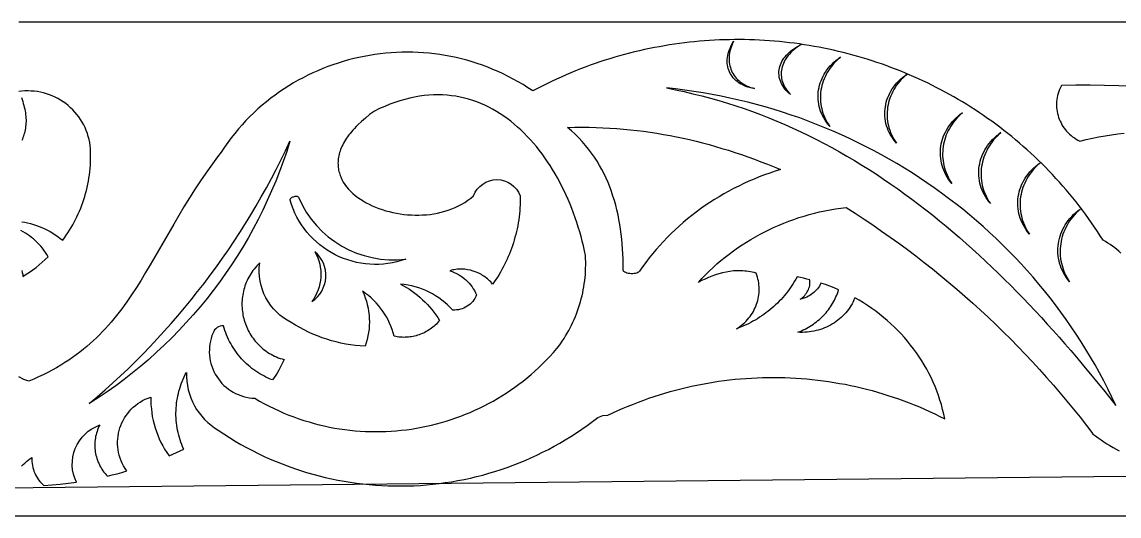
# Model space of a CAD drawing. Extents: x -444 to 493, y 179 to 249.
# Drawn here: x 259 to 414.3, y 178.8 to 248.8 of the extents above; entities that cross this region are included whole.
import ezdxf

# ---------------------------------------------------------------- set-up
doc = ezdxf.new("R2010")
doc.units = 0
doc.layers.add('LAYER_1', color=18, linetype='CONTINUOUS')

msp = doc.modelspace()

# ---------------------------------------------------------------- linework, layer by layer
at = {"layer": 'LAYER_1'}
for points in [[(258.54, 248.78), (327.04, 248.78), (346.18, 248.78), (492.62, 248.78)], [(414.55, 216.02), (414.26, 216.28), (413.97, 216.53), (413.66, 216.77), (413.35, 217), (413.03, 217.23), (412.7, 217.44), (412.36, 217.65), (412.02, 217.84), (411.62, 218.48), (411.21, 219.1), (410.8, 219.72), (410.38, 220.33), (409.95, 220.93), (409.52, 221.53), (409.08, 222.12), (408.64, 222.71), (408.19, 223.29), (407.73, 223.86), (407.26, 224.42), (406.79, 224.98), (406.32, 225.53), (405.84, 226.08), (405.35, 226.62), (404.86, 227.15), (404.36, 227.67), (403.86, 228.19), (403.35, 228.7), (402.83, 229.2), (402.31, 229.7), (401.79, 230.19), (401.26, 230.67), (400.72, 231.15), (400.18, 231.62), (399.63, 232.08), (399.08, 232.53), (398.53, 232.98), (397.97, 233.42), (397.4, 233.85), (396.83, 234.28), (396.26, 234.7), (395.68, 235.11), (395.1, 235.52), (394.51, 235.92), (393.92, 236.31), (393.32, 236.69), (392.72, 237.07), (392.12, 237.44), (391.51, 237.8), (390.9, 238.15), (390.28, 238.5), (389.66, 238.84), (389.04, 239.17), (388.41, 239.5), (387.78, 239.82), (387.15, 240.13), (386.51, 240.43), (385.87, 240.73), (385.23, 241.01), (384.59, 241.3), (383.94, 241.57), (383.28, 241.83), (382.63, 242.09), (381.97, 242.34), (381.31, 242.59), (380.65, 242.82), (379.98, 243.05), (379.31, 243.27), (378.64, 243.48), (377.97, 243.69), (377.29, 243.89), (376.61, 244.08), (375.93, 244.26), (375.25, 244.43), (374.57, 244.6), (373.88, 244.76), (373.19, 244.91), (372.5, 245.05), (371.81, 245.19), (371.12, 245.31), (370.42, 245.43), (369.73, 245.55), (369.03, 245.65), (368.33, 245.75), (367.63, 245.83), (366.93, 245.91), (366.23, 245.99), (365.52, 246.05), (364.82, 246.11), (364.11, 246.15), (363.41, 246.19), (362.7, 246.23), (361.99, 246.25), (361.28, 246.27), (360.57, 246.27), (359.86, 246.27), (359.15, 246.26), (358.44, 246.25), (357.73, 246.22), (357.02, 246.19), (356.31, 246.15), (355.6, 246.1), (354.89, 246.04), (354.18, 245.97), (353.47, 245.9), (352.76, 245.81), (352.05, 245.72), (351.34, 245.62), (350.63, 245.52), (349.92, 245.4), (349.22, 245.27), (348.51, 245.14), (347.8, 245), (347.1, 244.85), (346.4, 244.69), (345.69, 244.52), (344.99, 244.35), (344.29, 244.16), (343.59, 243.97), (342.89, 243.77), (342.19, 243.56), (341.5, 243.34), (340.8, 243.11), (340.11, 242.87), (339.42, 242.63), (338.73, 242.37), (338.04, 242.11), (337.36, 241.84), (336.68, 241.56), (336, 241.27), (335.32, 240.97), (334.64, 240.67), (333.96, 240.35), (333.29, 240.03), (332.62, 239.69), (331.96, 239.35), (331.29, 239), (330.61, 239.45), (329.92, 239.89), (329.23, 240.3), (328.53, 240.69), (327.82, 241.06), (327.1, 241.42), (326.38, 241.75), (325.66, 242.06), (324.92, 242.36), (324.19, 242.63), (323.44, 242.89), (322.7, 243.13), (321.95, 243.34), (321.19, 243.54), (320.44, 243.72), (319.68, 243.88), (318.91, 244.02), (318.15, 244.15), (317.38, 244.25), (316.62, 244.33), (315.85, 244.4), (315.08, 244.45), (314.31, 244.47), (313.54, 244.48), (312.77, 244.48), (312.01, 244.45), (311.24, 244.4), (310.48, 244.34), (309.71, 244.26), (308.96, 244.16), (308.2, 244.04), (307.44, 243.9), (306.69, 243.75), (305.95, 243.58), (305.21, 243.39), (304.47, 243.18), (303.74, 242.95), (303.01, 242.71), (302.29, 242.45), (301.57, 242.17), (300.86, 241.87), (300.16, 241.56), (299.47, 241.23), (298.78, 240.88), (298.1, 240.51), (297.43, 240.13), (296.77, 239.73), (296.11, 239.31), (295.47, 238.88), (294.83, 238.42), (294.21, 237.96), (293.6, 237.47), (293, 236.97), (292.4, 236.45), (291.83, 235.91), (291.26, 235.36), (290.7, 234.79), (290.16, 234.21), (289.63, 233.61), (289.12, 232.99), (288.62, 232.35), (288.13, 231.7), (287.66, 231.04), (287.2, 230.35), (286.69, 229.68), (286.2, 229.02), (285.72, 228.36), (285.26, 227.7), (284.37, 226.4), (283.52, 225.12), (282.71, 223.85), (281.93, 222.6), (281.19, 221.36), (280.47, 220.15), (279.11, 217.77), (277.79, 215.48), (277.15, 214.36), (276.5, 213.27), (275.85, 212.2), (275.19, 211.15), (274.52, 210.12), (273.83, 209.12), (273.48, 208.62), (273.12, 208.14), (272.76, 207.66), (272.39, 207.18), (272.01, 206.72), (271.62, 206.25), (271.23, 205.8), (270.82, 205.35), (270.41, 204.91), (269.99, 204.47), (269.55, 204.05), (269.1, 203.63), (268.65, 203.21), (268.18, 202.8), (267.69, 202.4), (267.19, 202.01), (266.68, 201.62), (266.16, 201.25), (265.62, 200.87), (265.06, 200.51), (264.49, 200.15), (263.9, 199.8), (263.29, 199.46), (262.66, 199.13), (262.02, 198.8), (261.36, 198.48), (260.68, 198.17), (259.97, 197.87), (259.25, 198.13), (258.54, 198.51)], [(416.25, 239.67), (414.23, 239.74), (412.2, 239.79), (410.18, 239.81), (408.15, 239.8), (406.12, 239.77), (405.98, 239.49), (405.85, 239.21), (405.74, 238.93), (405.65, 238.64), (405.57, 238.36), (405.51, 238.07), (405.47, 237.78), (405.44, 237.49), (405.42, 237.2), (405.42, 236.92), (405.44, 236.63), (405.47, 236.35), (405.51, 236.07), (405.57, 235.79), (405.64, 235.51), (405.72, 235.24), (405.82, 234.98), (405.93, 234.72), (406.06, 234.46), (406.19, 234.21), (406.34, 233.97), (406.51, 233.74), (406.68, 233.51), (406.86, 233.29), (407.06, 233.08), (407.27, 232.88), (407.49, 232.69), (407.71, 232.51), (407.95, 232.34), (408.2, 232.18), (408.46, 232.03), (408.73, 231.9), (409.63, 232.12), (410.52, 232.31), (411.41, 232.49), (412.31, 232.65), (413.21, 232.8), (414.1, 232.92), (415, 233.02)], [(258.91, 238.06), (259.01, 237.78), (259.1, 237.5), (259.19, 237.23), (259.27, 236.96), (259.33, 236.69), (259.39, 236.42), (259.44, 236.16), (259.48, 235.9), (259.52, 235.65), (259.54, 235.39), (259.56, 235.15), (259.57, 234.9), (259.57, 234.66), (259.56, 234.42), (259.54, 234.18), (259.52, 233.95), (259.49, 233.72), (259.45, 233.49), (259.4, 233.26), (259.35, 233.04), (259.28, 232.83), (259.22, 232.61), (259.14, 232.4), (259.06, 232.19), (258.97, 231.99)], [(258.99, 213.55), (259.05, 213.28), (259.1, 213), (259.13, 212.72), (259.61, 213.03), (260.08, 213.34), (260.55, 213.67), (261, 214.01), (261.44, 214.37), (261.87, 214.73), (262.29, 215.11), (262.71, 215.5), (262.52, 215.82), (262.32, 216.13), (262.11, 216.43), (261.89, 216.72), (261.66, 217), (261.42, 217.27), (261.17, 217.54), (260.92, 217.79), (260.65, 218.03), (260.37, 218.25), (260.08, 218.47), (259.79, 218.68), (259.49, 218.87), (259.18, 219.06), (258.86, 219.23)], [(492.62, 185.2), (-126.2, 178.78)], [(341.97, 178.78), (258.54, 178.78), (100.6, 178.78)], [(492.62, 178.78), (334.69, 178.78)]]:
    msp.add_lwpolyline(points, dxfattribs=at)
for points in [[(359.71, 246.03), (359.58, 245.74), (359.46, 245.46), (359.36, 245.18), (359.28, 244.9), (359.21, 244.62), (359.15, 244.35), (359.11, 244.07), (359.09, 243.81), (359.08, 243.55), (359.09, 243.29), (359.11, 243.03), (359.14, 242.79), (359.19, 242.54), (359.26, 242.3), (359.33, 242.07), (359.42, 241.85), (359.53, 241.63), (359.65, 241.42), (359.78, 241.21), (359.93, 241.01), (360.09, 240.82), (360.26, 240.64), (360.45, 240.47), (360.65, 240.3), (360.86, 240.15), (361.08, 240), (361.32, 239.86), (361.57, 239.74), (361.83, 239.62), (362.11, 239.51), (362.39, 239.42), (362.69, 239.33), (362.36, 239.39), (362.04, 239.47), (361.74, 239.55), (361.45, 239.65), (361.18, 239.77), (360.92, 239.89), (360.67, 240.03), (360.44, 240.17), (360.22, 240.33), (360.02, 240.5), (359.84, 240.68), (359.66, 240.87), (359.51, 241.07), (359.37, 241.27), (359.24, 241.49), (359.13, 241.71), (359.04, 241.94), (358.96, 242.18), (358.9, 242.42), (358.86, 242.67), (358.83, 242.93), (358.83, 243.19), (358.83, 243.46), (358.86, 243.73), (358.9, 244.01), (358.96, 244.29), (359.04, 244.57), (359.14, 244.86), (359.26, 245.15), (359.39, 245.44), (359.54, 245.73)], [(369.28, 245.57), (369, 245.39), (368.73, 245.21), (368.48, 245.02), (368.24, 244.83), (368.01, 244.63), (367.8, 244.43), (367.61, 244.22), (367.43, 244.01), (367.26, 243.79), (367.11, 243.57), (366.98, 243.35), (366.86, 243.12), (366.76, 242.89), (366.67, 242.66), (366.59, 242.43), (366.54, 242.19), (366.49, 241.96), (366.47, 241.72), (366.46, 241.48), (366.46, 241.25), (366.48, 241.01), (366.52, 240.77), (366.57, 240.53), (366.64, 240.3), (366.73, 240.06), (366.83, 239.83), (366.94, 239.6), (367.08, 239.37), (367.23, 239.14), (367.39, 238.92), (367.58, 238.7), (367.78, 238.48), (367.54, 238.69), (367.31, 238.91), (367.11, 239.13), (366.93, 239.36), (366.77, 239.59), (366.62, 239.82), (366.5, 240.05), (366.39, 240.29), (366.3, 240.53), (366.23, 240.77), (366.18, 241.01), (366.15, 241.25), (366.14, 241.5), (366.14, 241.74), (366.17, 241.98), (366.21, 242.22), (366.27, 242.46), (366.35, 242.7), (366.44, 242.93), (366.56, 243.16), (366.69, 243.39), (366.84, 243.62), (367, 243.84), (367.19, 244.06), (367.39, 244.27), (367.61, 244.47), (367.84, 244.67), (368.1, 244.87), (368.37, 245.05), (368.66, 245.23), (368.96, 245.41)], [(374.83, 243.78), (374.55, 243.53), (374.28, 243.28), (374.02, 243.02), (373.78, 242.75), (373.56, 242.48), (373.35, 242.2), (373.15, 241.91), (372.97, 241.61), (372.81, 241.31), (372.66, 241.01), (372.53, 240.7), (372.41, 240.39), (372.3, 240.07), (372.21, 239.75), (372.14, 239.43), (372.08, 239.11), (372.04, 238.78), (372.01, 238.45), (372, 238.13), (372.01, 237.8), (372.03, 237.47), (372.07, 237.14), (372.12, 236.81), (372.19, 236.49), (372.27, 236.16), (372.37, 235.84), (372.49, 235.52), (372.63, 235.2), (372.78, 234.89), (372.94, 234.58), (373.13, 234.28), (373.33, 233.98), (373.08, 234.27), (372.86, 234.57), (372.66, 234.87), (372.48, 235.18), (372.31, 235.5), (372.17, 235.82), (372.04, 236.15), (371.94, 236.47), (371.85, 236.8), (371.78, 237.14), (371.73, 237.47), (371.7, 237.81), (371.68, 238.14), (371.69, 238.48), (371.71, 238.81), (371.76, 239.14), (371.82, 239.48), (371.89, 239.8), (371.99, 240.13), (372.1, 240.45), (372.24, 240.77), (372.38, 241.08), (372.55, 241.38), (372.74, 241.68), (372.94, 241.98), (373.16, 242.26), (373.39, 242.54), (373.65, 242.8), (373.92, 243.06), (374.2, 243.31), (374.51, 243.55)], [(384.27, 241.38), (383.99, 241.14), (383.72, 240.88), (383.46, 240.62), (383.22, 240.35), (383, 240.08), (382.79, 239.8), (382.59, 239.51), (382.41, 239.22), (382.25, 238.92), (382.1, 238.61), (381.97, 238.3), (381.85, 237.99), (381.74, 237.67), (381.65, 237.35), (381.58, 237.03), (381.52, 236.71), (381.48, 236.38), (381.45, 236.06), (381.44, 235.73), (381.45, 235.4), (381.47, 235.07), (381.51, 234.74), (381.56, 234.41), (381.63, 234.09), (381.71, 233.76), (381.81, 233.44), (381.93, 233.12), (382.07, 232.81), (382.22, 232.49), (382.38, 232.18), (382.57, 231.88), (382.77, 231.58), (382.52, 231.87), (382.3, 232.17), (382.1, 232.48), (381.92, 232.79), (381.75, 233.1), (381.61, 233.42), (381.48, 233.75), (381.38, 234.08), (381.29, 234.41), (381.22, 234.74), (381.17, 235.07), (381.14, 235.41), (381.13, 235.74), (381.13, 236.08), (381.15, 236.41), (381.2, 236.75), (381.26, 237.08), (381.33, 237.41), (381.43, 237.73), (381.54, 238.05), (381.68, 238.37), (381.82, 238.68), (381.99, 238.98), (382.18, 239.28), (382.38, 239.58), (382.6, 239.86), (382.83, 240.14), (383.09, 240.41), (383.36, 240.66), (383.64, 240.91), (383.95, 241.15)], [(350.22, 239.42), (351.48, 239.17), (352.73, 238.9), (353.97, 238.61), (355.21, 238.31), (356.43, 237.98), (357.64, 237.64), (358.84, 237.27), (360.03, 236.89), (361.22, 236.49), (362.39, 236.07), (363.55, 235.64), (364.71, 235.18), (365.85, 234.72), (366.99, 234.23), (368.11, 233.73), (369.23, 233.21), (370.34, 232.67), (371.44, 232.12), (372.53, 231.56), (373.61, 230.98), (374.69, 230.38), (375.75, 229.77), (376.81, 229.14), (377.86, 228.5), (378.9, 227.85), (379.93, 227.19), (380.95, 226.51), (381.97, 225.81), (382.98, 225.11), (383.98, 224.39), (384.97, 223.66), (385.95, 222.92), (386.93, 222.17), (387.9, 221.4), (388.86, 220.62), (389.81, 219.84), (390.76, 219.04), (391.7, 218.23), (392.63, 217.41), (393.55, 216.59), (394.47, 215.75), (395.38, 214.9), (396.29, 214.05), (397.18, 213.18), (398.07, 212.31), (398.96, 211.43), (399.83, 210.54), (400.7, 209.64), (401.57, 208.74), (402.42, 207.83), (403.28, 206.91), (404.12, 205.98), (404.96, 205.05), (405.79, 204.11), (406.62, 203.17), (407.44, 202.22), (408.26, 201.27), (409.07, 200.31), (410.67, 198.38), (412.25, 196.43), (413.81, 194.46), (413.26, 195.63), (412.69, 196.79), (412.1, 197.93), (411.5, 199.06), (410.88, 200.18), (410.24, 201.29), (409.58, 202.38), (408.9, 203.46), (408.21, 204.53), (407.51, 205.59), (406.78, 206.63), (406.04, 207.66), (405.28, 208.68), (404.51, 209.68), (403.72, 210.67), (402.92, 211.65), (402.1, 212.61), (401.27, 213.56), (400.42, 214.49), (399.56, 215.41), (398.68, 216.32), (397.79, 217.21), (396.88, 218.08), (395.96, 218.94), (395.03, 219.79), (394.08, 220.62), (393.12, 221.43), (392.15, 222.23), (391.16, 223.02), (390.16, 223.78), (389.15, 224.53), (388.13, 225.27), (387.09, 225.99), (386.05, 226.69), (384.99, 227.38), (383.92, 228.05), (382.84, 228.7), (381.75, 229.34), (380.64, 229.96), (379.53, 230.56), (378.41, 231.14), (377.28, 231.71), (376.13, 232.26), (374.98, 232.79), (373.82, 233.3), (372.65, 233.79), (371.47, 234.27), (370.28, 234.73), (369.08, 235.17), (367.87, 235.59), (366.66, 235.99), (365.44, 236.37), (364.21, 236.73), (362.97, 237.08), (361.72, 237.4), (360.47, 237.71), (359.21, 237.99), (357.95, 238.26), (356.67, 238.5), (355.4, 238.73), (354.11, 238.93), (352.82, 239.11), (351.52, 239.28)], [(392.13, 235.92), (391.85, 235.67), (391.58, 235.41), (391.32, 235.14), (391.08, 234.87), (390.86, 234.59), (390.65, 234.3), (390.46, 234), (390.28, 233.7), (390.11, 233.39), (389.96, 233.08), (389.83, 232.76), (389.71, 232.44), (389.6, 232.12), (389.52, 231.79), (389.44, 231.46), (389.38, 231.13), (389.34, 230.79), (389.32, 230.46), (389.31, 230.12), (389.31, 229.78), (389.33, 229.45), (389.37, 229.11), (389.42, 228.77), (389.49, 228.44), (389.57, 228.11), (389.68, 227.78), (389.79, 227.45), (389.93, 227.12), (390.08, 226.8), (390.24, 226.48), (390.43, 226.17), (390.63, 225.87), (390.39, 226.16), (390.16, 226.47), (389.96, 226.78), (389.78, 227.1), (389.61, 227.43), (389.47, 227.76), (389.34, 228.09), (389.24, 228.43), (389.15, 228.77), (389.08, 229.11), (389.03, 229.45), (389, 229.79), (388.99, 230.14), (388.99, 230.48), (389.02, 230.83), (389.06, 231.17), (389.12, 231.51), (389.2, 231.84), (389.29, 232.18), (389.4, 232.51), (389.54, 232.83), (389.69, 233.15), (389.85, 233.46), (390.04, 233.77), (390.24, 234.07), (390.46, 234.36), (390.69, 234.65), (390.95, 234.92), (391.22, 235.19), (391.5, 235.44), (391.81, 235.69)], [(336.22, 233.84), (337.24, 233.86), (338.25, 233.86), (339.26, 233.85), (340.25, 233.82), (341.23, 233.79), (342.21, 233.73), (343.18, 233.67), (344.14, 233.59), (345.1, 233.5), (346.05, 233.4), (346.99, 233.28), (347.93, 233.15), (348.87, 233.01), (349.8, 232.85), (350.73, 232.68), (351.65, 232.5), (352.57, 232.31), (353.49, 232.1), (354.41, 231.88), (355.33, 231.65), (356.24, 231.4), (357.16, 231.14), (358.07, 230.87), (358.99, 230.59), (359.9, 230.29), (360.82, 229.98), (361.74, 229.66), (362.66, 229.33), (363.59, 228.98), (364.51, 228.62), (365.45, 228.25), (366.38, 227.87), (365.61, 227.63), (364.85, 227.37), (364.1, 227.1), (363.35, 226.82), (362.61, 226.52), (361.88, 226.2), (361.15, 225.88), (360.44, 225.53), (359.73, 225.18), (359.04, 224.81), (358.35, 224.42), (357.67, 224.02), (357, 223.61), (356.34, 223.19), (355.69, 222.75), (355.05, 222.3), (354.42, 221.83), (353.8, 221.36), (353.2, 220.87), (352.6, 220.37), (352.02, 219.86), (351.44, 219.33), (350.88, 218.79), (350.33, 218.25), (349.8, 217.69), (349.27, 217.12), (348.76, 216.53), (348.26, 215.94), (347.77, 215.34), (347.3, 214.72), (346.84, 214.1), (346.4, 213.46), (346.35, 213.41), (346.3, 213.35), (346.24, 213.31), (346.17, 213.27), (346.01, 213.2), (345.84, 213.15), (345.64, 213.12), (345.44, 213.1), (345.23, 213.1), (345.02, 213.12), (344.82, 213.15), (344.63, 213.2), (344.46, 213.26), (344.32, 213.33), (344.26, 213.38), (344.2, 213.42), (344.16, 213.47), (344.12, 213.53), (344.09, 213.58), (344.08, 213.64), (344.08, 213.7), (344.09, 213.77), (344.08, 214.49), (344.07, 215.2), (344.04, 215.91), (344, 216.62), (343.95, 217.32), (343.89, 218.02), (343.81, 218.72), (343.72, 219.41), (343.61, 220.1), (343.49, 220.79), (343.36, 221.46), (343.2, 222.14), (343.04, 222.8), (342.85, 223.46), (342.65, 224.11), (342.44, 224.76), (342.2, 225.4), (341.95, 226.03), (341.67, 226.65), (341.38, 227.26), (341.07, 227.87), (340.74, 228.46), (340.39, 229.05), (340.01, 229.63), (339.62, 230.19), (339.2, 230.75), (338.76, 231.29), (338.3, 231.83), (337.82, 232.35), (337.31, 232.86), (336.78, 233.36)], [(397.56, 233.11), (397.28, 232.86), (397.01, 232.6), (396.76, 232.33), (396.52, 232.06), (396.3, 231.77), (396.09, 231.48), (395.89, 231.19), (395.71, 230.89), (395.55, 230.58), (395.4, 230.27), (395.26, 229.95), (395.14, 229.63), (395.04, 229.31), (394.95, 228.98), (394.88, 228.65), (394.82, 228.31), (394.78, 227.98), (394.75, 227.64), (394.74, 227.31), (394.75, 226.97), (394.77, 226.63), (394.8, 226.3), (394.86, 225.96), (394.92, 225.62), (395.01, 225.29), (395.11, 224.96), (395.23, 224.63), (395.36, 224.31), (395.51, 223.99), (395.68, 223.67), (395.86, 223.36), (396.06, 223.05), (395.82, 223.35), (395.6, 223.66), (395.4, 223.97), (395.21, 224.29), (395.05, 224.61), (394.91, 224.94), (394.78, 225.28), (394.67, 225.61), (394.59, 225.95), (394.52, 226.29), (394.47, 226.64), (394.43, 226.98), (394.42, 227.32), (394.43, 227.67), (394.45, 228.01), (394.49, 228.35), (394.55, 228.69), (394.63, 229.03), (394.73, 229.36), (394.84, 229.69), (394.97, 230.02), (395.12, 230.34), (395.29, 230.65), (395.47, 230.96), (395.67, 231.26), (395.89, 231.55), (396.13, 231.83), (396.38, 232.11), (396.65, 232.37), (396.94, 232.63), (397.24, 232.87)], [(403.09, 228.79), (402.8, 228.54), (402.53, 228.28), (402.28, 228.01), (402.04, 227.74), (401.82, 227.46), (401.61, 227.17), (401.41, 226.87), (401.23, 226.57), (401.07, 226.26), (400.92, 225.95), (400.78, 225.63), (400.66, 225.31), (400.56, 224.99), (400.47, 224.66), (400.4, 224.33), (400.34, 224), (400.3, 223.66), (400.27, 223.33), (400.26, 222.99), (400.27, 222.65), (400.29, 222.32), (400.32, 221.98), (400.38, 221.64), (400.45, 221.31), (400.53, 220.97), (400.63, 220.64), (400.75, 220.32), (400.88, 219.99), (401.03, 219.67), (401.2, 219.35), (401.38, 219.04), (401.58, 218.73), (401.34, 219.03), (401.12, 219.34), (400.92, 219.65), (400.73, 219.97), (400.57, 220.3), (400.43, 220.63), (400.3, 220.96), (400.19, 221.3), (400.11, 221.63), (400.04, 221.98), (399.99, 222.32), (399.96, 222.66), (399.94, 223.01), (399.95, 223.35), (399.97, 223.69), (400.01, 224.04), (400.07, 224.38), (400.15, 224.71), (400.25, 225.05), (400.36, 225.37), (400.49, 225.7), (400.64, 226.02), (400.81, 226.33), (400.99, 226.64), (401.19, 226.94), (401.41, 227.23), (401.65, 227.52), (401.9, 227.79), (402.17, 228.06), (402.46, 228.31), (402.76, 228.56)], [(408.76, 222.24), (408.48, 221.99), (408.21, 221.72), (407.96, 221.45), (407.72, 221.17), (407.49, 220.88), (407.28, 220.59), (407.09, 220.28), (406.91, 219.98), (406.74, 219.66), (406.6, 219.34), (406.46, 219.02), (406.34, 218.69), (406.24, 218.36), (406.15, 218.02), (406.08, 217.69), (406.02, 217.35), (405.98, 217.01), (405.95, 216.66), (405.94, 216.32), (405.94, 215.97), (405.96, 215.63), (406, 215.28), (406.05, 214.94), (406.12, 214.6), (406.21, 214.26), (406.31, 213.92), (406.43, 213.59), (406.56, 213.25), (406.71, 212.93), (406.88, 212.6), (407.06, 212.28), (407.26, 211.97), (407.02, 212.28), (406.8, 212.59), (406.59, 212.91), (406.41, 213.23), (406.25, 213.57), (406.1, 213.9), (405.98, 214.24), (405.87, 214.59), (405.78, 214.93), (405.71, 215.28), (405.66, 215.63), (405.63, 215.98), (405.62, 216.34), (405.63, 216.69), (405.65, 217.04), (405.69, 217.39), (405.75, 217.73), (405.83, 218.08), (405.92, 218.42), (406.04, 218.75), (406.17, 219.09), (406.32, 219.41), (406.49, 219.73), (406.67, 220.05), (406.87, 220.35), (407.09, 220.65), (407.33, 220.94), (407.58, 221.22), (407.85, 221.5), (408.14, 221.76), (408.44, 222.01)]]:
    msp.add_lwpolyline(points, close=True, dxfattribs=at)
for points in [[(258.96, 220.46), (259.39, 220.39), (259.8, 220.31), (260.22, 220.21), (260.63, 220.09), (261.04, 219.96), (261.44, 219.82), (261.83, 219.66), (262.22, 219.48), (262.61, 219.29), (262.98, 219.09), (263.36, 218.87), (263.72, 218.63), (264.07, 218.38), (264.42, 218.12), (264.76, 217.84), (265.01, 218.19), (265.26, 218.55), (265.5, 218.91), (265.73, 219.27), (265.96, 219.65), (266.18, 220.02), (266.39, 220.41), (266.59, 220.79), (266.78, 221.18), (266.96, 221.58), (267.14, 221.98), (267.31, 222.39), (267.47, 222.8), (267.62, 223.21), (267.76, 223.63), (267.89, 224.05), (268.01, 224.48), (268.12, 224.91), (268.23, 225.34), (268.32, 225.78), (268.41, 226.22), (268.48, 226.66), (268.54, 227.11), (268.6, 227.56), (268.64, 228.01), (268.68, 228.47), (268.7, 228.93), (268.72, 229.39), (268.72, 229.85), (268.71, 230.32), (268.69, 230.79), (268.66, 231.26, 0.418111), (258.54, 238.91)], [(258.94, 185.83), (259.16, 186.07), (259.39, 186.29), (259.63, 186.5), (259.88, 186.7), (260.13, 186.9), (260.4, 187.08), (260.4, 186.79), (260.4, 186.5), (260.43, 186.22), (260.47, 185.94), (260.53, 185.66), (260.61, 185.39), (260.69, 185.12), (260.8, 184.87), (260.92, 184.61), (261.05, 184.37), (261.19, 184.13), (261.35, 183.9), (261.53, 183.68), (261.71, 183.48), (261.91, 183.28), (262.11, 183.09), (263.27, 183.18), (264.42, 183.29), (265.57, 183.42), (266.72, 183.57, -0.448476), (270.01, 191.68), (269.9, 191.45), (269.8, 191.22), (269.7, 190.99), (269.62, 190.76), (269.55, 190.52), (269.49, 190.28), (269.43, 190.04), (269.39, 189.8), (269.36, 189.56), (269.33, 189.32), (269.32, 189.08), (269.31, 188.83), (269.31, 188.59), (269.33, 188.35), (269.35, 188.11), (269.38, 187.87), (269.42, 187.64), (269.47, 187.4), (269.53, 187.17), (269.6, 186.93), (269.68, 186.71), (269.76, 186.48), (269.86, 186.26), (269.96, 186.04), (270.07, 185.82), (270.19, 185.61), (270.32, 185.4), (270.46, 185.2), (270.6, 185), (270.76, 184.81), (270.92, 184.62), (271.09, 184.44), (271.78, 184.61), (272.47, 184.78), (273.15, 184.97), (273.84, 185.17), (273.6, 185.52), (273.38, 185.88), (273.19, 186.25), (273.03, 186.62), (272.89, 187), (272.77, 187.39), (272.68, 187.78), (272.61, 188.17), (272.56, 188.56), (272.54, 188.95), (272.54, 189.34), (272.57, 189.73), (272.61, 190.12), (272.68, 190.5), (272.76, 190.88), (272.87, 191.26), (273, 191.62), (273.15, 191.98), (273.32, 192.33), (273.52, 192.68), (273.73, 193.01), (273.96, 193.32), (274.2, 193.63), (274.47, 193.92), (274.76, 194.2), (275.06, 194.46), (275.38, 194.71), (275.72, 194.93), (276.08, 195.14), (276.45, 195.33), (276.84, 195.5), (277.25, 195.64), (277.25, 195.08), (277.26, 194.53), (277.31, 193.97), (277.37, 193.42), (277.45, 192.87), (277.56, 192.33), (277.69, 191.79), (277.84, 191.26), (278.02, 190.74), (278.21, 190.22), (278.43, 189.71), (278.66, 189.21), (278.92, 188.72), (279.19, 188.24), (279.49, 187.76), (279.81, 187.3), (280.85, 187.76), (281.89, 188.25), (281.74, 188.57), (281.61, 188.91), (281.49, 189.24), (281.38, 189.57), (281.28, 189.91), (281.18, 190.25), (281.1, 190.6), (281.03, 190.94), (280.97, 191.29), (280.91, 191.63), (280.87, 191.98), (280.84, 192.33), (280.82, 192.68), (280.8, 193.03), (280.8, 193.38), (280.81, 193.73), (280.83, 194.08), (280.85, 194.42), (280.89, 194.77), (280.94, 195.12), (280.99, 195.47), (281.06, 195.81), (281.14, 196.15), (281.22, 196.49), (281.32, 196.83), (281.43, 197.17), (281.54, 197.5), (281.67, 197.84), (281.8, 198.17), (281.95, 198.49), (282.11, 198.81), (282.27, 199.13, 0.272009), (286.79, 190.93), (287.58, 190.41), (288.37, 189.9), (289.17, 189.41), (289.98, 188.94), (290.8, 188.49), (291.62, 188.06), (292.45, 187.64), (293.29, 187.24), (294.13, 186.86), (294.98, 186.5), (295.83, 186.16), (296.69, 185.83), (297.55, 185.52), (298.42, 185.23), (299.29, 184.96), (300.16, 184.71), (301.04, 184.47), (301.92, 184.26), (302.8, 184.06), (303.69, 183.87), (304.58, 183.71), (305.47, 183.56), (306.37, 183.44), (307.26, 183.33), (308.16, 183.23), (309.05, 183.16), (309.95, 183.1), (310.85, 183.06), (311.75, 183.04), (312.65, 183.04), (313.55, 183.05), (314.45, 183.08), (315.34, 183.13), (316.24, 183.2), (317.14, 183.28), (318.03, 183.39), (318.92, 183.51), (319.81, 183.64), (320.7, 183.8), (321.58, 183.97), (322.46, 184.16), (323.34, 184.37), (324.21, 184.59), (325.08, 184.84), (325.95, 185.1), (326.81, 185.38), (327.66, 185.67), (328.51, 185.98), (329.36, 186.31), (330.2, 186.66), (331.03, 187.03), (331.86, 187.41), (332.69, 187.81), (333.5, 188.22), (334.31, 188.66), (335.11, 189.11), (335.9, 189.58), (336.69, 190.07), (337.47, 190.57), (338.24, 191.09), (339, 191.63), (339.75, 192.18), (340.49, 192.75), (341.22, 193.02), (341.93, 193.05), (342.64, 193.39), (343.35, 193.72), (344.07, 194.04), (344.8, 194.35), (345.53, 194.65), (346.26, 194.93), (347, 195.21), (347.73, 195.47), (348.48, 195.72), (349.22, 195.96), (349.97, 196.19), (350.72, 196.41), (351.48, 196.62), (352.24, 196.81), (353, 197), (353.76, 197.17), (354.52, 197.33), (355.29, 197.48), (356.06, 197.62), (356.83, 197.75), (357.6, 197.87), (358.38, 197.97), (359.15, 198.07), (359.93, 198.15), (360.71, 198.22), (361.48, 198.28), (362.26, 198.33), (363.04, 198.37), (363.82, 198.4), (364.6, 198.41), (365.38, 198.42), (366.17, 198.41), (366.95, 198.39), (367.73, 198.36), (368.51, 198.32), (369.29, 198.27), (370.07, 198.2), (370.84, 198.13), (371.62, 198.04), (372.4, 197.94), (373.17, 197.83), (373.95, 197.71), (374.72, 197.58), (375.49, 197.44), (376.26, 197.28), (377.02, 197.11), (377.79, 196.94), (378.55, 196.75), (379.31, 196.55), (380.07, 196.34), (380.82, 196.11), (381.57, 195.88), (382.32, 195.63), (383.07, 195.37), (383.81, 195.11), (384.55, 194.83), (385.28, 194.53), (386.01, 194.23), (386.74, 193.92), (387.47, 193.59), (388.19, 193.25), (388.9, 192.9), (389.61, 192.54), (389.47, 193.22), (389.31, 193.89), (389.13, 194.56), (388.93, 195.22), (388.72, 195.87), (388.48, 196.51), (388.23, 197.15), (387.96, 197.77), (387.67, 198.39), (387.37, 199), (387.05, 199.6), (386.71, 200.2), (386.36, 200.78), (385.99, 201.35), (385.6, 201.91), (385.2, 202.47), (384.78, 203.01), (384.35, 203.54), (383.91, 204.06), (383.45, 204.57), (382.97, 205.07), (382.48, 205.55), (381.98, 206.03), (381.46, 206.49), (380.94, 206.93), (380.39, 207.37), (379.84, 207.79), (379.27, 208.2), (378.69, 208.59), (378.1, 208.97), (377.5, 209.34), (376.88, 209.69), (376.76, 209.4), (376.63, 209.12), (376.48, 208.85), (376.32, 208.58), (376.16, 208.32), (375.98, 208.06), (375.79, 207.82), (375.6, 207.58), (375.39, 207.35), (375.18, 207.13), (374.95, 206.92), (374.72, 206.72), (374.48, 206.53), (374.23, 206.34), (373.98, 206.17), (373.71, 206), (373.44, 205.84), (373.17, 205.7), (372.89, 205.56), (372.6, 205.44), (372.31, 205.32), (372.01, 205.22), (371.71, 205.13), (371.4, 205.05), (371.09, 204.98), (370.77, 204.92), (370.45, 204.87), (370.13, 204.83), (369.81, 204.81), (369.48, 204.8), (369.15, 204.8), (368.82, 204.82), (369.08, 204.92), (369.34, 205.03), (369.59, 205.15), (369.84, 205.27), (370.09, 205.4), (370.32, 205.53), (370.56, 205.68), (370.79, 205.82), (371.01, 205.98), (371.24, 206.13), (371.45, 206.3), (371.66, 206.47), (371.86, 206.64), (372.06, 206.82), (372.26, 207.01), (372.44, 207.2), (372.63, 207.39), (372.8, 207.59), (372.97, 207.8), (373.14, 208.01), (373.29, 208.22), (373.45, 208.44), (373.59, 208.66), (373.73, 208.89), (373.86, 209.12), (373.99, 209.35), (374.1, 209.59), (374.21, 209.83), (374.32, 210.07), (374.42, 210.32), (374.5, 210.57), (374.59, 210.83), (373.97, 211.09), (373.35, 211.33), (372.72, 211.57), (372.08, 211.78), (371.97, 211.57), (371.86, 211.36), (371.73, 211.17), (371.59, 210.98), (371.43, 210.8), (371.27, 210.62), (371.1, 210.46), (370.91, 210.31), (370.72, 210.17), (370.52, 210.04), (370.31, 209.92), (370.09, 209.81), (369.87, 209.71), (369.64, 209.63), (369.4, 209.55), (369.16, 209.5), (369.33, 209.62), (369.49, 209.75), (369.65, 209.89), (369.79, 210.03), (369.92, 210.19), (370.04, 210.35), (370.15, 210.52), (370.24, 210.7), (370.32, 210.88), (370.39, 211.07), (370.45, 211.26), (370.49, 211.45), (370.52, 211.64), (370.53, 211.84), (370.53, 212.04), (370.52, 212.24), (370.07, 212.36), (369.62, 212.47), (369.17, 212.57), (368.71, 212.66), (368.54, 212.35), (368.36, 212.04), (368.17, 211.73), (367.98, 211.43), (367.78, 211.14), (367.57, 210.85), (367.36, 210.56), (367.13, 210.28), (366.91, 210.01), (366.67, 209.74), (366.43, 209.47), (366.19, 209.21), (365.93, 208.96), (365.67, 208.71), (365.41, 208.47), (365.14, 208.23), (364.86, 208), (364.58, 207.78), (364.29, 207.56), (364, 207.34), (363.7, 207.14), (363.4, 206.94), (363.09, 206.74), (362.78, 206.55), (362.46, 206.37), (362.14, 206.2), (361.81, 206.03), (361.48, 205.87), (361.14, 205.71), (360.8, 205.57), (360.46, 205.43), (360.11, 205.29), (360.37, 205.46), (360.62, 205.63), (360.85, 205.81), (361.08, 206), (361.3, 206.2), (361.5, 206.4), (361.7, 206.62), (361.89, 206.84), (362.06, 207.06), (362.23, 207.29), (362.38, 207.53), (362.52, 207.77), (362.65, 208.02), (362.78, 208.27), (362.88, 208.53), (362.98, 208.79), (363.07, 209.05), (363.14, 209.32), (363.21, 209.59), (363.26, 209.86), (363.3, 210.13), (363.32, 210.41), (363.34, 210.68), (363.34, 210.96), (363.33, 211.24), (363.31, 211.52), (363.27, 211.8), (363.23, 212.08), (363.16, 212.36), (363.09, 212.63), (363, 212.91), (362.9, 213.18), (362.63, 213.26), (362.36, 213.32), (362.09, 213.38), (361.82, 213.43), (361.55, 213.46), (361.29, 213.49), (361.02, 213.51), (360.75, 213.53), (360.49, 213.53), (360.23, 213.53), (359.96, 213.52), (359.7, 213.5), (359.18, 213.44), (358.66, 213.35), (358.15, 213.24), (357.65, 213.11), (357.14, 212.95), (356.65, 212.77), (356.16, 212.57), (355.68, 212.36), (355.2, 212.13), (354.73, 211.88), (355.23, 212.43), (355.75, 212.96), (356.28, 213.48), (356.82, 213.99), (357.37, 214.49), (357.93, 214.97), (358.51, 215.44), (359.09, 215.89), (359.69, 216.34), (360.29, 216.77), (360.91, 217.18), (361.53, 217.58), (362.17, 217.97), (362.81, 218.34), (363.46, 218.7), (364.12, 219.05), (364.79, 219.38), (365.47, 219.69), (366.15, 220), (366.85, 220.28), (367.55, 220.55), (368.25, 220.81), (368.97, 221.05), (369.69, 221.27), (370.41, 221.48), (371.15, 221.68), (371.88, 221.86), (372.62, 222.02), (373.37, 222.16), (374.12, 222.29), (374.88, 222.41), (375.64, 222.5), (376.91, 221.69), (378.18, 220.86), (379.43, 220.02), (380.66, 219.16), (381.89, 218.3), (383.11, 217.42), (384.32, 216.53), (385.51, 215.62), (386.7, 214.7), (387.87, 213.78), (389.03, 212.83), (390.18, 211.88), (391.32, 210.92), (392.44, 209.94), (393.56, 208.95), (394.66, 207.95), (395.75, 206.94), (396.82, 205.91), (397.89, 204.88), (398.94, 203.83), (399.98, 202.77), (401.01, 201.7), (402.02, 200.63), (403.02, 199.53), (404.01, 198.43), (404.99, 197.32), (405.95, 196.2), (406.9, 195.07), (407.84, 193.92), (408.76, 192.77), (409.67, 191.6), (410.56, 190.43), (410.52, 190.45), (410.92, 190.15), (411.32, 189.86), (411.73, 189.57), (412.14, 189.29), (412.56, 189.02), (412.99, 188.76), (413.42, 188.5), (413.85, 188.25), (414.29, 188.01)]]:
    msp.add_lwpolyline(points, format="xyb", dxfattribs=at)
for points in [[(334.71, 202.5), (334.98, 202.85), (335.23, 203.2), (335.48, 203.56), (335.72, 203.93), (335.95, 204.3), (336.18, 204.68), (336.39, 205.06), (336.6, 205.45), (336.79, 205.84), (336.98, 206.23), (337.16, 206.63), (337.33, 207.04), (337.49, 207.44), (337.64, 207.86), (337.79, 208.27), (337.92, 208.69), (338.05, 209.11), (338.16, 209.53), (338.27, 209.96), (338.36, 210.39), (338.45, 210.82), (338.53, 211.26), (338.59, 211.69), (338.65, 212.13), (338.7, 212.57), (338.74, 213.01), (338.77, 213.46), (338.78, 213.9), (338.79, 214.35), (338.79, 214.79), (338.78, 215.24), (338.75, 215.69), (338.62, 216.36), (338.46, 217.04), (338.3, 217.71), (338.13, 218.38), (337.94, 219.05), (337.74, 219.71), (337.53, 220.37), (337.31, 221.03), (337.07, 221.68), (336.83, 222.33), (336.57, 222.97), (336.3, 223.61), (336.02, 224.24), (335.73, 224.86), (335.42, 225.48), (335.11, 226.08), (334.79, 226.68), (334.45, 227.27), (334.11, 227.85), (333.75, 228.42), (333.38, 228.98), (333, 229.53), (332.61, 230.07), (332.22, 230.59), (331.81, 231.11), (331.39, 231.61), (330.96, 232.09), (330.52, 232.56), (330.07, 233.02), (329.61, 233.47), (329.15, 233.89), (328.67, 234.31), (328.18, 234.7), (327.68, 235.08), (327.18, 235.44), (326.66, 235.78), (326.14, 236.11), (325.61, 236.41), (325.06, 236.7), (324.51, 236.97), (323.95, 237.21), (323.39, 237.44), (322.81, 237.64), (322.22, 237.83), (321.63, 237.99), (321.03, 238.12), (320.42, 238.24), (319.8, 238.33), (319.17, 238.39), (318.54, 238.44), (317.9, 238.45), (317.25, 238.44), (316.59, 238.41), (315.92, 238.34), (315.25, 238.25), (314.57, 238.13), (313.88, 237.99), (313.19, 237.81), (312.49, 237.61), (311.78, 237.37), (311.06, 237.11), (310.34, 236.82), (309.61, 236.49), (308.88, 236.13), (308.21, 235.64), (307.6, 235.15), (307.04, 234.66), (306.53, 234.18), (306.29, 233.94), (306.06, 233.7), (305.84, 233.46), (305.64, 233.23), (305.45, 232.99), (305.26, 232.76), (305.09, 232.52), (304.93, 232.29), (304.78, 232.06), (304.64, 231.83), (304.51, 231.6), (304.4, 231.37), (304.29, 231.15), (304.19, 230.92), (304.1, 230.7), (304.02, 230.48), (303.95, 230.26), (303.89, 230.04), (303.84, 229.83), (303.8, 229.61), (303.77, 229.4), (303.74, 229.19), (303.73, 228.98), (303.72, 228.77), (303.73, 228.57), (303.74, 228.37), (303.76, 228.17), (303.79, 227.97), (303.82, 227.77), (303.86, 227.57), (303.92, 227.38), (303.97, 227.19), (304.04, 227), (304.11, 226.82), (304.28, 226.45), (304.48, 226.1), (304.7, 225.76), (304.95, 225.42), (305.22, 225.1), (305.51, 224.79), (305.83, 224.49), (306.17, 224.2), (306.53, 223.92), (306.91, 223.66), (307.3, 223.41), (307.71, 223.17), (308.14, 222.95), (308.58, 222.74), (309.04, 222.54), (309.51, 222.36), (309.99, 222.19), (310.48, 222.04), (310.98, 221.9), (311.49, 221.78), (312, 221.68), (312.52, 221.59), (313.05, 221.52), (313.58, 221.47), (314.11, 221.43), (314.64, 221.41), (315.18, 221.41), (315.71, 221.43), (316.24, 221.47), (316.77, 221.52), (317.3, 221.6), (317.82, 221.7), (318.33, 221.81), (318.84, 221.95), (319.34, 222.11), (319.83, 222.29), (320.31, 222.49), (320.78, 222.71), (321.24, 222.95), (321.68, 223.22), (322.11, 223.51), (322.52, 223.82), (322.91, 224.16, -0.6875), (329.52, 224.16), (329.52, 223.72), (329.52, 223.29), (329.5, 222.86), (329.48, 222.43), (329.45, 222), (329.41, 221.58), (329.36, 221.15), (329.3, 220.73), (329.23, 220.32), (329.16, 219.9), (329.08, 219.49), (328.99, 219.08), (328.89, 218.67), (328.78, 218.27), (328.67, 217.87), (328.55, 217.47), (328.42, 217.08), (328.28, 216.69), (328.14, 216.3), (327.98, 215.92), (327.83, 215.54), (327.66, 215.16), (327.49, 214.79), (327.31, 214.42), (327.12, 214.06), (326.93, 213.7), (326.72, 213.34), (326.52, 212.99), (326.3, 212.64), (326.08, 212.3), (325.85, 211.96), (325.62, 211.63), (325.48, 211.79), (325.34, 211.95), (325.19, 212.1), (325.04, 212.24), (324.88, 212.38), (324.71, 212.52), (324.55, 212.64), (324.38, 212.76), (324.2, 212.88), (324.02, 212.98), (323.65, 213.18), (323.27, 213.35), (322.88, 213.48), (322.48, 213.6), (322.08, 213.68), (321.87, 213.71), (321.66, 213.73), (321.45, 213.75), (321.25, 213.75), (321.03, 213.75), (320.82, 213.75), (320.61, 213.73), (320.4, 213.71), (320.19, 213.68), (319.98, 213.64), (319.77, 213.59), (319.56, 213.53), (319.88, 213.43), (320.18, 213.3), (320.48, 213.16), (320.77, 213), (321.05, 212.83), (321.32, 212.65), (321.58, 212.45), (321.83, 212.23), (322.07, 212.01), (322.29, 211.77), (322.5, 211.52), (322.7, 211.26), (322.88, 210.99), (323.05, 210.71), (323.21, 210.41), (323.35, 210.11), (323.24, 209.86), (323.11, 209.62), (322.96, 209.4), (322.8, 209.19), (322.62, 208.99), (322.43, 208.81), (322.23, 208.64), (322.01, 208.49), (321.78, 208.36), (321.55, 208.24), (321.3, 208.15), (321.05, 208.07), (320.79, 208.01), (320.52, 207.97), (320.25, 207.95), (319.98, 207.96), (319.61, 208.34), (319.23, 208.71), (318.83, 209.05), (318.41, 209.38), (317.99, 209.69), (317.54, 209.97), (317.09, 210.24), (316.63, 210.48), (316.15, 210.71), (315.67, 210.91), (315.17, 211.09), (314.67, 211.24), (314.16, 211.37), (313.64, 211.48), (313.11, 211.57), (312.58, 211.63), (313.01, 211.4), (313.42, 211.16), (313.83, 210.9), (314.22, 210.63), (314.61, 210.35), (314.98, 210.06), (315.35, 209.75), (315.7, 209.43), (316.05, 209.1), (316.38, 208.76), (316.7, 208.41), (317, 208.04), (317.3, 207.67), (317.58, 207.29), (317.85, 206.89), (318.11, 206.49), (317.96, 206.32), (317.81, 206.15), (317.65, 205.98), (317.49, 205.83), (317.32, 205.68), (317.15, 205.53), (316.98, 205.39), (316.79, 205.26), (316.61, 205.14), (316.42, 205.02), (316.23, 204.91), (316.03, 204.8), (315.83, 204.71), (315.63, 204.62), (315.42, 204.53), (315.22, 204.46), (315, 204.39), (314.79, 204.32), (314.58, 204.27), (314.36, 204.22), (314.14, 204.18), (313.92, 204.15), (313.7, 204.12), (313.47, 204.11), (313.25, 204.1), (313.02, 204.09), (312.8, 204.1), (312.57, 204.11), (312.35, 204.13), (312.12, 204.16), (311.9, 204.2), (311.67, 204.25), (311.54, 204.73), (311.39, 205.2), (311.22, 205.67), (311.02, 206.12), (310.81, 206.57), (310.58, 207), (310.32, 207.43), (310.05, 207.84), (309.76, 208.24), (309.45, 208.63), (309.12, 209), (308.77, 209.36), (308.41, 209.7), (308.03, 210.02), (307.63, 210.33), (307.21, 210.63), (307.42, 210.16), (307.59, 209.69), (307.75, 209.21), (307.87, 208.73), (307.98, 208.24), (308.06, 207.75), (308.12, 207.26), (308.15, 206.76), (308.17, 206.26), (308.15, 205.77), (308.12, 205.27), (308.05, 204.78), (307.97, 204.29), (307.86, 203.8), (307.73, 203.32), (307.57, 202.84), (306.88, 202.89), (306.19, 202.95), (305.5, 203.04), (304.82, 203.15), (304.14, 203.29), (303.46, 203.44), (302.79, 203.62), (302.13, 203.82), (301.47, 204.04), (300.82, 204.29), (300.18, 204.55), (299.55, 204.84), (298.92, 205.15), (298.31, 205.47), (297.7, 205.83), (297.11, 206.2, -0.321587), (292.65, 214.63), (292.44, 214.42), (292.24, 214.21), (292.05, 213.99), (291.86, 213.77), (291.69, 213.55), (291.53, 213.32), (291.38, 213.09), (291.23, 212.85), (291.1, 212.61), (290.97, 212.37), (290.85, 212.13), (290.75, 211.88), (290.65, 211.63), (290.56, 211.38), (290.48, 211.13), (290.4, 210.87), (290.34, 210.62), (290.29, 210.36), (290.24, 210.1), (290.2, 209.84), (290.17, 209.59), (290.15, 209.33), (290.14, 209.07), (290.13, 208.81), (290.14, 208.55), (290.15, 208.29), (290.17, 208.03), (290.2, 207.77), (290.24, 207.52), (290.28, 207.26), (290.33, 207.01), (290.39, 206.76), (290.46, 206.51), (290.54, 206.26), (290.62, 206.02), (290.71, 205.78), (290.81, 205.54), (290.91, 205.3), (291.03, 205.07), (291.15, 204.84), (291.27, 204.62), (291.41, 204.4), (291.55, 204.18), (291.7, 203.96), (291.86, 203.76), (292.02, 203.55), (292.19, 203.35), (292.37, 203.16), (292.55, 202.97), (292.74, 202.79), (292.94, 202.61), (293.14, 202.44), (293.35, 202.28), (293.57, 202.12), (293.79, 201.97), (294.02, 201.83), (294.26, 201.69), (294.5, 201.56), (294.75, 201.44), (295.01, 201.32), (295.27, 201.21), (295.53, 201.12), (295.81, 201.03), (296.09, 200.94), (295.92, 200.56), (295.75, 200.19), (295.56, 199.82), (295.36, 199.45), (295.16, 199.1), (294.94, 198.75), (294.71, 198.4), (294.47, 198.06), (294.15, 198.19), (293.84, 198.32), (293.53, 198.47), (293.23, 198.62), (292.94, 198.78), (292.65, 198.95), (292.37, 199.13), (292.09, 199.31), (291.82, 199.5), (291.55, 199.7), (291.29, 199.91), (291.04, 200.13), (290.79, 200.35), (290.55, 200.58), (290.32, 200.81), (290.09, 201.05), (289.87, 201.3), (289.66, 201.56), (289.45, 201.82), (289.26, 202.09), (289.07, 202.36), (288.88, 202.64), (288.71, 202.92), (288.54, 203.21), (288.39, 203.51), (288.24, 203.81), (288.1, 204.12), (287.96, 204.43), (287.84, 204.74), (287.73, 205.06), (287.62, 205.38), (287.53, 205.71, 0.338872), (286.04, 204.72, 0.525468), (291.95, 195.46), (292.62, 195.07), (293.31, 194.7), (293.99, 194.34), (294.68, 194), (295.38, 193.68), (296.08, 193.37), (296.78, 193.09), (297.49, 192.82), (298.2, 192.56), (298.91, 192.33), (299.63, 192.11), (300.34, 191.9), (301.07, 191.72), (301.79, 191.55), (302.51, 191.39), (303.24, 191.25), (303.96, 191.13), (304.69, 191.03), (305.42, 190.94), (306.15, 190.87), (306.88, 190.81), (307.61, 190.77), (308.34, 190.74), (309.07, 190.74), (309.79, 190.74), (310.52, 190.77), (311.24, 190.8), (311.97, 190.86), (312.69, 190.93), (313.41, 191.01), (314.12, 191.11), (314.84, 191.22), (315.55, 191.36), (316.26, 191.5), (316.96, 191.66), (317.66, 191.84), (318.36, 192.03), (319.05, 192.23), (319.74, 192.45), (320.42, 192.68), (321.1, 192.93), (321.77, 193.19), (322.44, 193.47), (323.1, 193.76), (323.76, 194.07), (324.41, 194.39), (325.05, 194.72), (325.68, 195.07), (326.31, 195.44), (326.93, 195.81), (327.55, 196.2), (328.15, 196.61), (328.75, 197.02), (329.34, 197.45), (329.92, 197.9), (330.49, 198.36), (331.05, 198.83), (331.61, 199.31), (332.15, 199.81), (332.68, 200.32), (333.21, 200.85), (333.72, 201.38), (334.22, 201.93)], [(268.53, 194.71, 0.109564), (296.93, 231.87, -0.179531)], [(298.12, 223.94, 0.332603), (313.31, 215.18, -0.434313), (296.96, 223.52), (296.95, 223.6), (296.97, 223.67), (297.01, 223.74), (297.07, 223.81), (297.15, 223.87), (297.24, 223.93), (297.33, 223.98), (297.44, 224.02), (297.55, 224.06), (297.65, 224.08), (297.76, 224.09), (297.86, 224.09), (297.95, 224.08), (298.02, 224.05), (298.08, 224.01)], [(300.03, 209.15, 0.498557), (300.45, 216.23, -0.297447)]]:
    msp.add_lwpolyline(points, format="xyb", close=True, dxfattribs=at)

doc.saveas('drawing.dxf')
